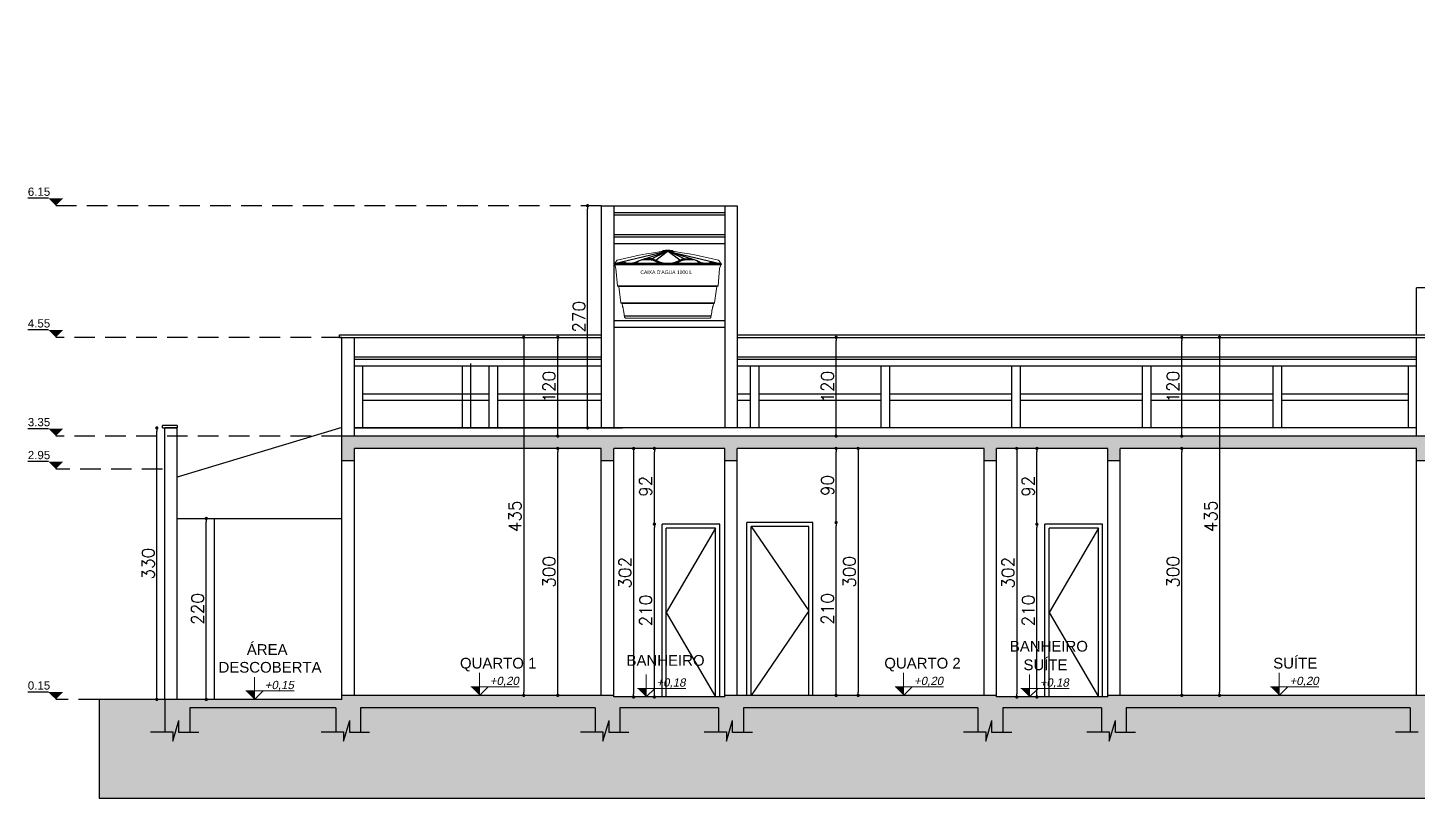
# Model space of a CAD drawing. Header units: millimetres. Extents: x 3314 to 3538, y 1235 to 1314.
# Drawn here: x 3374.37 to 3391.25, y 1278.88 to 1288.25 of the extents above; entities that cross this region are included whole.
import ezdxf
from ezdxf.enums import TextEntityAlignment as Align

# ---------------------------------------------------------------- set-up
doc = ezdxf.new("R2010")
doc.units = ezdxf.units.MM
doc.linetypes.add('RAYITAS', pattern=[0.375, 0.25, -0.125])
for name, color, linetype in [('04', 4, 'Continuous'), ('Layout-int', 1, 'Continuous'), ('PAREDE', 6, 'Continuous'), ('TextoÁreas', 2, 'Continuous'), ('US_dimension', 7, 'Continuous')]:
    doc.layers.add(name, color=color, linetype=linetype)
doc.layers.add('ALVENARIA', color=7, linetype='Continuous', lineweight=30)
doc.layers.add('LAYOUT', color=8, linetype='Continuous', lineweight=13)
doc.styles.add('ROMANS', font='romans.shx')
doc.styles.add('Util2000', font='arial.ttf')
doc.dimstyles.new('1-100', dxfattribs={"dimtxt": 0.15, "dimasz": 0.04, "dimexe": 0.05, "dimexo": 0.1, "dimgap": 0.03, "dimtad": 1, "dimdec": 0, "dimlfac": 100, "dimzin": 5, "dimdsep": 46, "dimtxsty": 'ROMANS', "dimblk": 'DOT', "dimcen": 0, "dimse1": 1, "dimse2": 1, "dimclrd": 1, "dimclre": 1, "dimclrt": 2, "dimadec": 0, "dimazin": 0, "dimtfac": 1, "dimtdec": 0, "dimtofl": 0, "dimtmove": 2, "dimatfit": 3, "dimfxl": 0.04, "dimtolj": 1, "dimtzin": 1, "dimarcsym": 0})

# ---------------------------------------------------------------- blocks, each defined once
blk = doc.blocks.new('Cotac')
for p, q in [((-105, 105), (483, 105)), ((0, 0), (105, 105))]:
    blk.add_line(p, q)
at = {"layer": 'Layout-int', "color": 0}
blk.add_solid([(0, 0), (0, 105), (-105, 105)], dxfattribs=at)
at = {"style": 'Util2000', "oblique": 12, "flags": 8}
blk.add_attdef('COTAC', (126, 126), '', height=100, dxfattribs=at)
blk = doc.blocks.new('_Dot')
at = {"color": 0, "linetype": 'ByBlock', "lineweight": -2}
blk.add_line((-0.5, 0), (-1, 0), dxfattribs=at)
at = {"color": 0, "linetype": 'ByBlock', "const_width": 0.5}
blk.add_lwpolyline([(-0.25, 0, 1), (0.25, 0, 1)], format="xyb", close=True, dxfattribs=at)
blk = doc.blocks.new('*D184')
at = {"layer": 'ALVENARIA', "color": 1, "lineweight": -2, "transparency": 16777216}
blk.add_line((3388.386, 1280.175), (3388.386, 1283.095), dxfattribs=at)
at = {"layer": 'Defpoints', "color": 0, "transparency": 16777216}
for p in [(3388.333, 1283.135), (3388.386, 1283.135), (3388.333, 1280.135)]:
    blk.add_point(p, dxfattribs=at)
at = {"layer": 'ALVENARIA', "color": 1, "lineweight": -2, "transparency": 16777216, "xscale": 0.04, "yscale": 0.04, "zscale": 0.04}
for p, rotation in [((3388.386, 1283.135), 90), ((3388.386, 1280.135), 270)]:
    blk.add_blockref('_Dot', p, dxfattribs=dict(at, rotation=rotation))
at = {"layer": 'ALVENARIA', "color": 2, "transparency": 16777216, "insert": (3388.281, 1281.635), "char_height": 0.15, "attachment_point": 5, "rotation": 90, "style": 'ROMANS'}
blk.add_mtext('\\A1;300', dxfattribs=at)
blk = doc.blocks.new('*D185')
at = {"layer": 'ALVENARIA', "color": 1, "lineweight": -2, "transparency": 16777216}
blk.add_line((3386.626, 1280.155), (3386.626, 1282.175), dxfattribs=at)
at = {"layer": 'Defpoints', "color": 0, "transparency": 16777216}
for p in [(3386.626, 1282.215), (3386.724, 1282.215), (3386.724, 1280.115)]:
    blk.add_point(p, dxfattribs=at)
at = {"layer": 'ALVENARIA', "color": 1, "lineweight": -2, "transparency": 16777216, "xscale": 0.04, "yscale": 0.04, "zscale": 0.04}
for p, rotation in [((3386.626, 1282.215), 90), ((3386.626, 1280.115), 270)]:
    blk.add_blockref('_Dot', p, dxfattribs=dict(at, rotation=rotation))
at = {"layer": 'ALVENARIA', "color": 2, "transparency": 16777216, "insert": (3386.521, 1281.165), "char_height": 0.15, "attachment_point": 5, "rotation": 90, "style": 'ROMANS'}
blk.add_mtext('\\A1;210', dxfattribs=at)
blk = doc.blocks.new('*D186')
at = {"layer": 'ALVENARIA', "color": 1, "lineweight": -2, "transparency": 16777216}
blk.add_line((3386.382, 1283.095), (3386.382, 1280.155), dxfattribs=at)
at = {"layer": 'Defpoints', "color": 0, "transparency": 16777216}
for p in [(3386.355, 1283.135), (3386.355, 1280.115), (3386.382, 1280.115)]:
    blk.add_point(p, dxfattribs=at)
at = {"layer": 'ALVENARIA', "color": 1, "lineweight": -2, "transparency": 16777216, "xscale": 0.04, "yscale": 0.04, "zscale": 0.04}
for p, rotation in [((3386.382, 1283.135), 90), ((3386.382, 1280.115), 270)]:
    blk.add_blockref('_Dot', p, dxfattribs=dict(at, rotation=rotation))
at = {"layer": 'ALVENARIA', "color": 2, "transparency": 16777216, "insert": (3386.277, 1281.625), "char_height": 0.15, "attachment_point": 5, "rotation": 90, "style": 'ROMANS'}
blk.add_mtext('\\A1;302', dxfattribs=at)
blk = doc.blocks.new('*D187')
at = {"layer": 'ALVENARIA', "color": 1, "lineweight": -2, "transparency": 16777216}
blk.add_line((3384.188, 1280.175), (3384.188, 1282.195), dxfattribs=at)
at = {"layer": 'Defpoints', "color": 0, "transparency": 16777216}
for p in [(3383.905, 1282.235), (3384.188, 1282.235), (3383.905, 1280.135)]:
    blk.add_point(p, dxfattribs=at)
at = {"layer": 'ALVENARIA', "color": 1, "lineweight": -2, "transparency": 16777216, "xscale": 0.04, "yscale": 0.04, "zscale": 0.04}
for p, rotation in [((3384.188, 1282.235), 90), ((3384.188, 1280.135), 270)]:
    blk.add_blockref('_Dot', p, dxfattribs=dict(at, rotation=rotation))
at = {"layer": 'ALVENARIA', "color": 2, "transparency": 16777216, "insert": (3384.083, 1281.185), "char_height": 0.15, "attachment_point": 5, "rotation": 90, "style": 'ROMANS'}
blk.add_mtext('\\A1;210', dxfattribs=at)
blk = doc.blocks.new('*D188')
at = {"layer": 'ALVENARIA', "color": 1, "lineweight": -2, "transparency": 16777216}
blk.add_line((3384.188, 1282.275), (3384.188, 1283.095), dxfattribs=at)
at = {"layer": 'Defpoints', "color": 0, "transparency": 16777216}
for p in [(3383.905, 1283.135), (3384.188, 1283.135), (3383.905, 1282.235)]:
    blk.add_point(p, dxfattribs=at)
at = {"layer": 'ALVENARIA', "color": 1, "lineweight": -2, "transparency": 16777216, "xscale": 0.04, "yscale": 0.04, "zscale": 0.04}
for p, rotation in [((3384.188, 1283.135), 90), ((3384.188, 1282.235), 270)]:
    blk.add_blockref('_Dot', p, dxfattribs=dict(at, rotation=rotation))
at = {"layer": 'ALVENARIA', "color": 2, "transparency": 16777216, "insert": (3384.083, 1282.685), "char_height": 0.15, "attachment_point": 5, "rotation": 90, "style": 'ROMANS'}
blk.add_mtext('\\A1;90', dxfattribs=at)
blk = doc.blocks.new('*D189')
at = {"layer": 'ALVENARIA', "color": 1, "lineweight": -2, "transparency": 16777216}
blk.add_line((3384.455, 1283.095), (3384.455, 1280.175), dxfattribs=at)
at = {"layer": 'Defpoints', "color": 0, "transparency": 16777216}
for p in [(3384.351, 1283.135), (3384.351, 1280.135), (3384.455, 1280.135)]:
    blk.add_point(p, dxfattribs=at)
at = {"layer": 'ALVENARIA', "color": 1, "lineweight": -2, "transparency": 16777216, "xscale": 0.04, "yscale": 0.04, "zscale": 0.04}
for p, rotation in [((3384.455, 1283.135), 90), ((3384.455, 1280.135), 270)]:
    blk.add_blockref('_Dot', p, dxfattribs=dict(at, rotation=rotation))
at = {"layer": 'ALVENARIA', "color": 2, "transparency": 16777216, "insert": (3384.35, 1281.635), "char_height": 0.15, "attachment_point": 5, "rotation": 90, "style": 'ROMANS'}
blk.add_mtext('\\A1;300', dxfattribs=at)
blk = doc.blocks.new('*D190')
at = {"layer": 'ALVENARIA', "color": 1, "lineweight": -2, "transparency": 16777216}
blk.add_line((3381.98, 1280.155), (3381.98, 1282.175), dxfattribs=at)
at = {"layer": 'Defpoints', "color": 0, "transparency": 16777216}
for p in [(3381.98, 1282.215), (3382.074, 1282.215), (3382.074, 1280.115)]:
    blk.add_point(p, dxfattribs=at)
at = {"layer": 'ALVENARIA', "color": 1, "lineweight": -2, "transparency": 16777216, "xscale": 0.04, "yscale": 0.04, "zscale": 0.04}
for p, rotation in [((3381.98, 1282.215), 90), ((3381.98, 1280.115), 270)]:
    blk.add_blockref('_Dot', p, dxfattribs=dict(at, rotation=rotation))
at = {"layer": 'ALVENARIA', "color": 2, "transparency": 16777216, "insert": (3381.875, 1281.165), "char_height": 0.15, "attachment_point": 5, "rotation": 90, "style": 'ROMANS'}
blk.add_mtext('\\A1;210', dxfattribs=at)
blk = doc.blocks.new('*D191')
at = {"layer": 'ALVENARIA', "color": 1, "lineweight": -2, "transparency": 16777216}
blk.add_line((3381.98, 1282.255), (3381.98, 1283.095), dxfattribs=at)
at = {"layer": 'Defpoints', "color": 0, "transparency": 16777216}
for p in [(3381.98, 1283.135), (3382.074, 1283.135), (3382.074, 1282.215)]:
    blk.add_point(p, dxfattribs=at)
at = {"layer": 'ALVENARIA', "color": 1, "lineweight": -2, "transparency": 16777216, "xscale": 0.04, "yscale": 0.04, "zscale": 0.04}
for p, rotation in [((3381.98, 1283.135), 90), ((3381.98, 1282.215), 270)]:
    blk.add_blockref('_Dot', p, dxfattribs=dict(at, rotation=rotation))
at = {"layer": 'ALVENARIA', "color": 2, "transparency": 16777216, "insert": (3381.875, 1282.675), "char_height": 0.15, "attachment_point": 5, "rotation": 90, "style": 'ROMANS'}
blk.add_mtext('\\A1;92', dxfattribs=at)
blk = doc.blocks.new('*D192')
at = {"layer": 'ALVENARIA', "color": 1, "lineweight": -2, "transparency": 16777216}
blk.add_line((3381.728, 1283.095), (3381.728, 1280.155), dxfattribs=at)
at = {"layer": 'Defpoints', "color": 0, "transparency": 16777216}
for p in [(3381.738, 1283.135), (3381.728, 1280.115), (3381.738, 1280.115)]:
    blk.add_point(p, dxfattribs=at)
at = {"layer": 'ALVENARIA', "color": 1, "lineweight": -2, "transparency": 16777216, "xscale": 0.04, "yscale": 0.04, "zscale": 0.04}
for p, rotation in [((3381.728, 1283.135), 90), ((3381.728, 1280.115), 270)]:
    blk.add_blockref('_Dot', p, dxfattribs=dict(at, rotation=rotation))
at = {"layer": 'ALVENARIA', "color": 2, "transparency": 16777216, "insert": (3381.623, 1281.625), "char_height": 0.15, "attachment_point": 5, "rotation": 90, "style": 'ROMANS'}
blk.add_mtext('\\A1;302', dxfattribs=at)
blk = doc.blocks.new('*D193')
at = {"layer": 'ALVENARIA', "color": 1, "lineweight": -2, "transparency": 16777216}
blk.add_line((3380.807, 1280.175), (3380.807, 1283.095), dxfattribs=at)
at = {"layer": 'Defpoints', "color": 0, "transparency": 16777216}
for p in [(3380.807, 1283.135), (3380.827, 1283.135), (3380.827, 1280.135)]:
    blk.add_point(p, dxfattribs=at)
at = {"layer": 'ALVENARIA', "color": 1, "lineweight": -2, "transparency": 16777216, "xscale": 0.04, "yscale": 0.04, "zscale": 0.04}
for p, rotation in [((3380.807, 1283.135), 90), ((3380.807, 1280.135), 270)]:
    blk.add_blockref('_Dot', p, dxfattribs=dict(at, rotation=rotation))
at = {"layer": 'ALVENARIA', "color": 2, "transparency": 16777216, "insert": (3380.702, 1281.635), "char_height": 0.15, "attachment_point": 5, "rotation": 90, "style": 'ROMANS'}
blk.add_mtext('\\A1;300', dxfattribs=at)
blk = doc.blocks.new('*D194')
at = {"layer": 'ALVENARIA', "color": 1, "lineweight": -2, "transparency": 16777216}
blk.add_line((3375.937, 1280.125), (3375.937, 1283.345), dxfattribs=at)
at = {"layer": 'Defpoints', "color": 0, "transparency": 16777216}
for p in [(3375.937, 1283.385), (3376.186, 1283.385), (3376.336, 1280.085)]:
    blk.add_point(p, dxfattribs=at)
at = {"layer": 'ALVENARIA', "color": 1, "lineweight": -2, "transparency": 16777216, "xscale": 0.04, "yscale": 0.04, "zscale": 0.04}
for p, rotation in [((3375.937, 1283.385), 90), ((3375.937, 1280.085), 270)]:
    blk.add_blockref('_Dot', p, dxfattribs=dict(at, rotation=rotation))
at = {"layer": 'ALVENARIA', "color": 2, "transparency": 16777216, "insert": (3375.832, 1281.735), "char_height": 0.15, "attachment_point": 5, "rotation": 90, "style": 'ROMANS'}
blk.add_mtext('\\A1;330', dxfattribs=at)
blk = doc.blocks.new('*D195')
at = {"layer": 'ALVENARIA', "color": 1, "lineweight": -2, "transparency": 16777216}
blk.add_line((3380.807, 1283.325), (3380.807, 1284.445), dxfattribs=at)
at = {"layer": 'Defpoints', "color": 0, "transparency": 16777216}
for p in [(3380.735, 1284.485), (3380.807, 1284.485), (3380.735, 1283.285)]:
    blk.add_point(p, dxfattribs=at)
at = {"layer": 'ALVENARIA', "color": 1, "lineweight": -2, "transparency": 16777216, "xscale": 0.04, "yscale": 0.04, "zscale": 0.04}
for p, rotation in [((3380.807, 1284.485), 90), ((3380.807, 1283.285), 270)]:
    blk.add_blockref('_Dot', p, dxfattribs=dict(at, rotation=rotation))
at = {"layer": 'ALVENARIA', "color": 2, "transparency": 16777216, "insert": (3380.702, 1283.885), "char_height": 0.15, "attachment_point": 5, "rotation": 90, "style": 'ROMANS'}
blk.add_mtext('\\A1;120', dxfattribs=at)
blk = doc.blocks.new('*D196')
at = {"layer": 'ALVENARIA', "color": 1, "lineweight": -2, "transparency": 16777216}
blk.add_line((3384.188, 1283.325), (3384.188, 1284.445), dxfattribs=at)
at = {"layer": 'Defpoints', "color": 0, "transparency": 16777216}
for p in [(3384.188, 1284.485), (3384.244, 1284.485), (3384.244, 1283.285)]:
    blk.add_point(p, dxfattribs=at)
at = {"layer": 'ALVENARIA', "color": 1, "lineweight": -2, "transparency": 16777216, "xscale": 0.04, "yscale": 0.04, "zscale": 0.04}
for p, rotation in [((3384.188, 1284.485), 90), ((3384.188, 1283.285), 270)]:
    blk.add_blockref('_Dot', p, dxfattribs=dict(at, rotation=rotation))
at = {"layer": 'ALVENARIA', "color": 2, "transparency": 16777216, "insert": (3384.083, 1283.885), "char_height": 0.15, "attachment_point": 5, "rotation": 90, "style": 'ROMANS'}
blk.add_mtext('\\A1;120', dxfattribs=at)
blk = doc.blocks.new('*D197')
at = {"layer": 'ALVENARIA', "color": 1, "lineweight": -2, "transparency": 16777216}
blk.add_line((3388.386, 1283.325), (3388.386, 1284.445), dxfattribs=at)
at = {"layer": 'Defpoints', "color": 0, "transparency": 16777216}
for p in [(3388.369, 1284.485), (3388.386, 1284.485), (3388.369, 1283.285)]:
    blk.add_point(p, dxfattribs=at)
at = {"layer": 'ALVENARIA', "color": 1, "lineweight": -2, "transparency": 16777216, "xscale": 0.04, "yscale": 0.04, "zscale": 0.04}
for p, rotation in [((3388.386, 1284.485), 90), ((3388.386, 1283.285), 270)]:
    blk.add_blockref('_Dot', p, dxfattribs=dict(at, rotation=rotation))
at = {"layer": 'ALVENARIA', "color": 2, "transparency": 16777216, "insert": (3388.281, 1283.885), "char_height": 0.15, "attachment_point": 5, "rotation": 90, "style": 'ROMANS'}
blk.add_mtext('\\A1;120', dxfattribs=at)
blk = doc.blocks.new('*D198')
at = {"layer": 'ALVENARIA', "color": 1, "lineweight": -2, "transparency": 16777216}
blk.add_line((3388.844, 1284.445), (3388.844, 1280.175), dxfattribs=at)
at = {"layer": 'Defpoints', "color": 0, "transparency": 16777216}
for p in [(3388.876, 1284.485), (3388.844, 1280.135), (3388.876, 1280.135)]:
    blk.add_point(p, dxfattribs=at)
at = {"layer": 'ALVENARIA', "color": 1, "lineweight": -2, "transparency": 16777216, "xscale": 0.04, "yscale": 0.04, "zscale": 0.04}
for p, rotation in [((3388.844, 1284.485), 90), ((3388.844, 1280.135), 270)]:
    blk.add_blockref('_Dot', p, dxfattribs=dict(at, rotation=rotation))
at = {"layer": 'ALVENARIA', "color": 2, "transparency": 16777216, "insert": (3388.739, 1282.31), "char_height": 0.15, "attachment_point": 5, "rotation": 90, "style": 'ROMANS'}
blk.add_mtext('\\A1;435', dxfattribs=at)
blk = doc.blocks.new('*D199')
at = {"layer": 'ALVENARIA', "color": 1, "lineweight": -2, "transparency": 16777216}
blk.add_line((3380.393, 1284.445), (3380.393, 1280.175), dxfattribs=at)
at = {"layer": 'Defpoints', "color": 0, "transparency": 16777216}
for p in [(3380.494, 1284.485), (3380.393, 1280.135), (3380.494, 1280.135)]:
    blk.add_point(p, dxfattribs=at)
at = {"layer": 'ALVENARIA', "color": 1, "lineweight": -2, "transparency": 16777216, "xscale": 0.04, "yscale": 0.04, "zscale": 0.04}
for p, rotation in [((3380.393, 1284.485), 90), ((3380.393, 1280.135), 270)]:
    blk.add_blockref('_Dot', p, dxfattribs=dict(at, rotation=rotation))
at = {"layer": 'ALVENARIA', "color": 2, "transparency": 16777216, "insert": (3380.288, 1282.31), "char_height": 0.15, "attachment_point": 5, "rotation": 90, "style": 'ROMANS'}
blk.add_mtext('\\A1;435', dxfattribs=at)
blk = doc.blocks.new('*D200')
at = {"layer": 'ALVENARIA', "color": 1, "lineweight": -2, "transparency": 16777216}
blk.add_line((3386.626, 1282.255), (3386.626, 1283.095), dxfattribs=at)
at = {"layer": 'Defpoints', "color": 0, "transparency": 16777216}
for p in [(3386.626, 1283.135), (3386.724, 1283.135), (3386.724, 1282.215)]:
    blk.add_point(p, dxfattribs=at)
at = {"layer": 'ALVENARIA', "color": 1, "lineweight": -2, "transparency": 16777216, "xscale": 0.04, "yscale": 0.04, "zscale": 0.04}
for p, rotation in [((3386.626, 1283.135), 90), ((3386.626, 1282.215), 270)]:
    blk.add_blockref('_Dot', p, dxfattribs=dict(at, rotation=rotation))
at = {"layer": 'ALVENARIA', "color": 2, "transparency": 16777216, "insert": (3386.521, 1282.675), "char_height": 0.15, "attachment_point": 5, "rotation": 90, "style": 'ROMANS'}
blk.add_mtext('\\A1;92', dxfattribs=at)
blk = doc.blocks.new('*U77', base_point=(2068.892, 1513.829))
at = {"color": 0}
blk.add_line((2068.982, 1513.919), (2069.232, 1513.919), dxfattribs=at)
blk.add_solid([(2068.892, 1513.829), (2068.802, 1513.919), (2068.982, 1513.919)], dxfattribs=at)
blk = doc.blocks.new('Acqualimp DP 1000 L_l')
blk.add_lwpolyline([(725, 694), (740, 747), (747, 747), (747, 750, 0.513596), (748, 760), (747, 761), (743, 767), (740, 770), (736, 775), (732, 780), (727, 786), (722, 793), (717, 800), (707, 813), (399, 883), (298, 899), (201, 915), (92, 932), (78, 932, 0.694449), (76, 937), (71, 937), (67, 944, 0.24025), (62, 947, 0.052082), (-62, 947, 0.24025), (-67, 944), (-71, 937), (-76, 937, 0.694449), (-78, 932), (-92, 932), (-201, 915), (-298, 899), (-399, 883), (-707, 813), (-717, 800), (-722, 793), (-727, 786), (-732, 780), (-736, 775), (-740, 770), (-743, 767), (-747, 761), (-749, 758, 0.387756), (-747, 750), (-747, 747), (-740, 747), (-725, 694), (-704, 451, 0.300966), (-700, 447), (-690, 444, -0.300963), (-686, 441), (-655, 214, 0.300966), (-651, 210), (-641, 207, -0.300966), (-637, 203), (-633, 173), (-632, 168), (-631, 165), (-630, 161), (-628, 155), (-627, 149), (-625, 143), (-623, 135), (-622, 127), (-620, 119), (-618, 110), (-617, 101), (-615, 91), (-614, 82), (-604, 13, 0.165413), (-602, 10, 0.19076), (-577, 0), (577, 0, 0.19076), (602, 10, 0.173453), (604, 13), (614, 82), (615, 91), (617, 101), (618, 110), (620, 119), (622, 127), (623, 135), (625, 143), (627, 149), (628, 155), (630, 161), (631, 165), (632, 168), (633, 173), (637, 203, -0.300966), (641, 207), (651, 210, 0.300966), (655, 214), (686, 441, -0.300969), (690, 444), (700, 447, 0.329566), (704, 451)], format="xyb", close=True)
at = {"layer": 'Layout-int', "color": 0}
for p, q in [((-21, 932), (-747, 761)), ((-469, 775), (-409, 801)), ((-409, 801), (-339, 824)), ((-363, 816), (-233, 816)), ((-339, 824), (-266, 848)), ((-228, 829), (-325, 829)), ((-266, 848), (-197, 871)), ((-228, 829), (-38, 924)), ((-197, 871), (-16, 932)), ((-168, 811), (-7, 932)), ((-79, 932), (79, 932)), ((168, 811), (7, 932)), ((197, 871), (16, 932)), ((21, 932), (747, 761)), ((228, 829), (38, 924)), ((266, 848), (197, 871)), ((228, 829), (325, 829)), ((233, 816), (363, 816)), ((339, 824), (266, 848)), ((409, 801), (339, 824)), ((469, 775), (409, 801)), ((-740, 747), (740, 747)), ((-733, 764), (733, 764)), ((705, 451), (-705, 451)), ((-688, 441), (688, 441)), ((656, 214), (-656, 214)), ((-639, 204), (639, 204)), ((608, 32), (-608, 32))]:
    blk.add_line(p, q, dxfattribs=at)
for centre, radius, start, end in [((-567, 848), 95.3, 221.1225, 242.3507), ((-549, 860), 96.5, 225.7951, 264.5978), ((-561, 1038), 288, 287.6808, 299.5245), ((-429, 806), 21.2, 299.5245, 330.2871), ((-415, 798), 5.11, 330.2871, 21.4982), ((-233, 717), 98.5, 57.7498, 90), ((-228, 715), 113, 57.5871, 90), ((-12, 1068), 316, 237.7498, 254.2857), ((-2, 1072), 310, 237.5871, 265.3668), ((2, 1072), 310, 274.6332, 302.4129), ((12, 1068), 316, 285.7039, 302.2502), ((228, 715), 113, 90, 122.4129), ((233, 717), 98.5, 90, 122.2502), ((415, 798), 5.11, 158.5018, 209.7129), ((429, 806), 21.2, 209.7129, 240.4755), ((561, 1038), 288, 240.4755, 252.3192), ((549, 860), 96.5, 275.4022, 314.2049), ((567, 848), 95.3, 297.6493, 318.8775), ((-549, 1010), 248, 276.7054, 288.8775), ((549, 1010), 248, 251.1225, 263.2946)]:
    blk.add_arc(centre, radius, start, end, dxfattribs=at)
blk = doc.blocks.new('*D299')
at = {"layer": 'Defpoints', "color": 0, "transparency": 16777216}
for p in [(3376.538, 1282.285), (3376.636, 1282.285), (3376.636, 1280.085)]:
    blk.add_point(p, dxfattribs=at)
at = {"layer": 'US_dimension', "color": 1, "lineweight": -2, "transparency": 16777216}
blk.add_line((3376.538, 1280.125), (3376.538, 1282.245), dxfattribs=at)
at = {"layer": 'US_dimension', "color": 1, "lineweight": -2, "transparency": 16777216, "xscale": 0.04, "yscale": 0.04, "zscale": 0.04}
for p, rotation in [((3376.538, 1282.285), 90), ((3376.538, 1280.085), 270)]:
    blk.add_blockref('_Dot', p, dxfattribs=dict(at, rotation=rotation))
at = {"layer": 'US_dimension', "color": 2, "transparency": 16777216, "insert": (3376.433, 1281.185), "char_height": 0.15, "attachment_point": 5, "rotation": 90, "style": 'ROMANS'}
blk.add_mtext('\\A1;220', dxfattribs=at)
blk = doc.blocks.new('*D302')
at = {"layer": 'Defpoints', "color": 0, "transparency": 16777216}
for p in [(3381.169, 1286.085), (3381.336, 1286.085), (3381.336, 1283.385)]:
    blk.add_point(p, dxfattribs=at)
at = {"layer": 'US_dimension', "color": 1, "lineweight": -2, "transparency": 16777216}
blk.add_line((3381.169, 1283.425), (3381.169, 1286.045), dxfattribs=at)
at = {"layer": 'US_dimension', "color": 1, "lineweight": -2, "transparency": 16777216, "xscale": 0.04, "yscale": 0.04, "zscale": 0.04}
for p, rotation in [((3381.169, 1286.085), 90), ((3381.169, 1283.385), 270)]:
    blk.add_blockref('_Dot', p, dxfattribs=dict(at, rotation=rotation))
at = {"layer": 'US_dimension', "color": 2, "transparency": 16777216, "insert": (3381.064, 1284.735), "char_height": 0.15, "attachment_point": 5, "rotation": 90, "style": 'ROMANS'}
blk.add_mtext('\\A1;270', dxfattribs=at)

msp = doc.modelspace()

# ---------------------------------------------------------------- hatches: boundary and pattern name
at = {"layer": 'PAREDE'}
h = msp.add_hatch(dxfattribs=at)
h.set_pattern_fill('AR-CONC', color=1, scale=0.002)
h.set_pattern_definition([(50, (3392.8997, 1283.1239), (0.3643693, -0.031878), [0.0381, -0.4191]), (355, (3392.8997, 1283.1239), (-0.070487, 0.382114), [0.03048, -0.335281]), (100.4514, (3392.93007, 1283.12123), (0.2938825, 0.3502355), [0.03238, -0.3561805]), (46.1842, (3392.8997, 1283.2255), (0.542158, -0.084085), [0.05715, -0.62865]), (96.6356, (3392.9449, 1283.2185), (0.474808, 0.494852), [0.04857, -0.534271]), (351.184, (3392.8997, 1283.2255), (0.474808, 0.494852), [0.04572, -0.50292]), (21, (3392.9505, 1283.2001), (0.3032288, -0.2045304), [0.0381, -0.4191]), (326, (3392.9505, 1283.2001), (0.123604, 0.368376), [0.03048, -0.33528]), (71.4514, (3392.97577, 1283.18305), (0.426833, 0.1638455), [0.03238, -0.35618]), (37.5, (3392.8997, 1283.12389), (0.0061772, 0.1691101), [0, -0.331216, 0, -0.34036, 0, -0.33655]), (7.5, (3392.8997, 1283.1239), (0.1336393, 0.2003611), [0, -0.194056, 0, -0.323596, 0, -0.12827]), (327.5, (3392.78642, 1283.12389), (0.2711812, -0.0114575), [0, -0.127, 0, -0.39624, 0, -0.52578]), (317.5, (3392.73562, 1283.1239), (0.2962584, 0.050853), [0, -0.1651, 0, -0.263144, 0, -0.37338])])
h.paths.add_polyline_path([(3392.936, 1283.285), (3378.186, 1283.285), (3378.186, 1282.985), (3378.336, 1282.985), (3378.336, 1283.135), (3381.336, 1283.135), (3381.336, 1282.985), (3381.486, 1282.985), (3381.486, 1283.135), (3382.836, 1283.135), (3382.836, 1282.985), (3382.986, 1282.985), (3382.986, 1283.135), (3385.986, 1283.135), (3385.986, 1282.985), (3386.136, 1282.985), (3386.136, 1283.135), (3387.486, 1283.135), (3387.486, 1282.985), (3387.636, 1282.985), (3387.636, 1283.135), (3391.236, 1283.135), (3391.236, 1282.985), (3391.386, 1282.985), (3391.386, 1283.135), (3392.786, 1283.135), (3392.786, 1282.985), (3392.936, 1282.985)])
h.paths.add_polyline_path([(3396.586, 1280.085), (3395.986, 1280.085), (3395.986, 1280.135), (3394.286, 1280.135), (3394.286, 1280.115), (3392.936, 1280.115), (3392.936, 1280.135), (3387.486, 1280.135), (3387.486, 1280.115), (3386.136, 1280.115), (3386.136, 1280.135), (3382.836, 1280.135), (3382.836, 1280.115), (3381.486, 1280.115), (3381.486, 1280.135), (3378.186, 1280.135), (3378.186, 1280.085), (3376.036, 1280.085), (3376.036, 1279.69), (3376.131, 1279.69), (3376.131, 1279.579), (3376.206, 1279.829), (3376.206, 1279.685), (3376.336, 1279.685), (3376.336, 1279.985), (3378.111, 1279.985), (3378.111, 1279.69), (3378.206, 1279.69), (3378.206, 1279.579), (3378.281, 1279.829), (3378.281, 1279.685), (3378.411, 1279.685), (3378.411, 1279.985), (3381.261, 1279.985), (3381.261, 1279.69), (3381.356, 1279.69), (3381.356, 1279.579), (3381.431, 1279.829), (3381.431, 1279.685), (3381.561, 1279.685), (3381.561, 1279.985), (3382.761, 1279.985), (3382.761, 1279.69), (3382.856, 1279.69), (3382.856, 1279.579), (3382.931, 1279.829), (3382.931, 1279.685), (3383.061, 1279.685), (3383.061, 1279.985), (3385.911, 1279.985), (3385.911, 1279.69), (3386.006, 1279.69), (3386.006, 1279.579), (3386.081, 1279.829), (3386.081, 1279.685), (3386.211, 1279.685), (3386.211, 1279.985), (3387.411, 1279.985), (3387.411, 1279.69), (3387.506, 1279.69), (3387.506, 1279.579), (3387.581, 1279.829), (3387.581, 1279.685), (3387.711, 1279.685), (3387.711, 1279.985), (3391.161, 1279.985), (3391.161, 1279.69), (3391.256, 1279.69), (3391.256, 1279.579), (3391.331, 1279.829), (3391.331, 1279.685), (3391.461, 1279.685), (3391.461, 1279.985), (3392.711, 1279.985), (3392.711, 1279.69), (3392.806, 1279.69), (3392.806, 1279.579), (3392.881, 1279.829), (3392.881, 1279.685), (3393.011, 1279.685), (3393.011, 1279.985), (3394.211, 1279.985), (3394.211, 1279.69), (3394.306, 1279.69), (3394.306, 1279.579), (3394.381, 1279.829), (3394.381, 1279.685), (3394.511, 1279.685), (3394.511, 1279.985), (3395.761, 1279.985), (3395.761, 1279.69), (3395.856, 1279.69), (3395.856, 1279.579), (3395.931, 1279.829), (3395.931, 1279.685), (3396.061, 1279.685), (3396.061, 1279.985), (3396.586, 1279.985)])
h.paths.add_polyline_path([(3384.276, 1292.889), (3384.276, 1292.594), (3384.371, 1292.594), (3384.371, 1292.484), (3384.447, 1292.733), (3384.447, 1292.589), (3384.576, 1292.589), (3384.576, 1292.889), (3385.426, 1292.889), (3385.426, 1292.594), (3385.521, 1292.594), (3385.521, 1292.484), (3385.597, 1292.733), (3385.597, 1292.589), (3385.726, 1292.589), (3385.726, 1292.889), (3388.126, 1292.889), (3388.126, 1292.594), (3388.221, 1292.594), (3388.221, 1292.484), (3388.297, 1292.733), (3388.297, 1292.589), (3388.426, 1292.589), (3388.426, 1292.889), (3389.551, 1292.889), (3389.551, 1292.594), (3389.646, 1292.594), (3389.646, 1292.484), (3389.722, 1292.733), (3389.722, 1292.589), (3389.851, 1292.589), (3389.851, 1292.889), (3389.851, 1292.989), (3388.351, 1292.989), (3388.351, 1293.039), (3380.751, 1293.039), (3380.751, 1292.989), (3377.851, 1292.989), (3377.851, 1292.889), (3377.851, 1292.594), (3377.946, 1292.594), (3377.946, 1292.484), (3378.022, 1292.733), (3378.022, 1292.589), (3378.151, 1292.589), (3378.151, 1292.889), (3380.676, 1292.889), (3380.676, 1292.594), (3380.771, 1292.594), (3380.771, 1292.484), (3380.847, 1292.733), (3380.847, 1292.589), (3380.976, 1292.589), (3380.976, 1292.889)])
h.paths.add_polyline_path([(3380.751, 1296.189), (3380.751, 1295.889), (3380.901, 1295.889), (3380.901, 1296.039), (3384.351, 1296.039), (3385.501, 1296.039), (3385.501, 1295.889), (3385.651, 1295.889), (3385.651, 1296.039), (3388.201, 1296.039), (3388.201, 1295.889), (3388.351, 1295.889), (3388.351, 1296.189)])
h = msp.add_hatch(dxfattribs=at)
h.set_pattern_fill('EARTH', color=1, scale=0.059, angle=45)
h.set_pattern_definition([(45, (3397.42837, 1279.4781), (0, 0.529835), [0.37465, -0.37465]), (45, (3397.32903, 1279.57743), (0, 0.529835), [0.37465, -0.37465]), (45, (3397.2297, 1279.67678), (0, 0.529835), [0.37465, -0.37465]), (135, (3397.2297, 1279.743), (-0.529835, 0), [0.37465, -0.37465]), (135, (3397.32903, 1279.84235), (-0.529835, 0), [0.37465, -0.37465]), (135, (3397.42837, 1279.9417), (-0.529835, 0), [0.37465, -0.37465])])
h.paths.add_polyline_path([(3401.836, 1279.985), (3401.036, 1279.985), (3401.036, 1279.685), (3400.906, 1279.685), (3400.906, 1279.829), (3400.831, 1279.579), (3400.831, 1279.69), (3400.736, 1279.69), (3400.736, 1279.985), (3396.061, 1279.985), (3396.061, 1279.685), (3395.931, 1279.685), (3395.931, 1279.829), (3395.856, 1279.579), (3395.856, 1279.69), (3395.761, 1279.69), (3395.761, 1279.985), (3394.511, 1279.985), (3394.511, 1279.685), (3394.381, 1279.685), (3394.381, 1279.829), (3394.306, 1279.579), (3394.306, 1279.69), (3394.211, 1279.69), (3394.211, 1279.985), (3393.011, 1279.985), (3393.011, 1279.685), (3392.881, 1279.685), (3392.881, 1279.829), (3392.806, 1279.579), (3392.806, 1279.69), (3392.711, 1279.69), (3392.711, 1279.985), (3391.461, 1279.985), (3391.461, 1279.685), (3391.331, 1279.685), (3391.331, 1279.829), (3391.256, 1279.579), (3391.256, 1279.69), (3391.161, 1279.69), (3391.161, 1279.985), (3387.711, 1279.985), (3387.711, 1279.685), (3387.581, 1279.685), (3387.581, 1279.829), (3387.506, 1279.579), (3387.506, 1279.69), (3387.411, 1279.69), (3387.411, 1279.985), (3386.211, 1279.985), (3386.211, 1279.685), (3386.081, 1279.685), (3386.081, 1279.829), (3386.006, 1279.579), (3386.006, 1279.69), (3385.911, 1279.69), (3385.911, 1279.985), (3383.061, 1279.985), (3383.061, 1279.685), (3382.931, 1279.685), (3382.931, 1279.829), (3382.856, 1279.579), (3382.856, 1279.69), (3382.761, 1279.69), (3382.761, 1279.985), (3381.561, 1279.985), (3381.561, 1279.685), (3381.431, 1279.685), (3381.431, 1279.829), (3381.356, 1279.579), (3381.356, 1279.69), (3381.261, 1279.69), (3381.261, 1279.985), (3378.411, 1279.985), (3378.411, 1279.685), (3378.281, 1279.685), (3378.281, 1279.829), (3378.206, 1279.579), (3378.206, 1279.69), (3378.111, 1279.69), (3378.111, 1279.985), (3376.336, 1279.985), (3376.336, 1279.685), (3376.206, 1279.685), (3376.206, 1279.829), (3376.131, 1279.579), (3376.131, 1279.69), (3376.036, 1279.69), (3376.036, 1280.085), (3375.236, 1280.085), (3375.236, 1278.885), (3401.036, 1278.885), (3401.836, 1278.885)])
h.paths.add_polyline_path([(3385.426, 1292.594), (3385.426, 1292.889), (3384.576, 1292.889), (3384.576, 1292.589), (3384.447, 1292.589), (3384.447, 1292.733), (3384.371, 1292.484), (3384.371, 1292.594), (3384.276, 1292.594), (3384.276, 1292.889), (3380.976, 1292.889), (3380.976, 1292.589), (3380.847, 1292.589), (3380.847, 1292.733), (3380.771, 1292.484), (3380.771, 1292.594), (3380.676, 1292.594), (3380.676, 1292.889), (3378.151, 1292.889), (3378.151, 1292.589), (3378.022, 1292.589), (3378.022, 1292.733), (3377.946, 1292.484), (3377.946, 1292.594), (3377.851, 1292.594), (3377.851, 1292.889), (3377.851, 1292.989), (3377.051, 1292.989), (3377.051, 1291.789), (3389.851, 1291.789), (3390.651, 1291.789), (3390.651, 1292.989), (3389.851, 1292.989), (3389.851, 1292.889), (3389.851, 1292.589), (3389.722, 1292.589), (3389.722, 1292.733), (3389.646, 1292.484), (3389.646, 1292.594), (3389.551, 1292.594), (3389.551, 1292.889), (3388.426, 1292.889), (3388.426, 1292.589), (3388.297, 1292.589), (3388.297, 1292.733), (3388.221, 1292.484), (3388.221, 1292.594), (3388.126, 1292.594), (3388.126, 1292.889), (3385.726, 1292.889), (3385.726, 1292.589), (3385.597, 1292.589), (3385.597, 1292.733), (3385.521, 1292.484), (3385.521, 1292.594)])

# ---------------------------------------------------------------- linework, layer by layer
at = {"layer": 'ALVENARIA', "linetype": 'RAYITAS'}
for p, q in [((3381.336, 1286.085), (3374.71, 1286.085)), ((3378.186, 1284.485), (3374.71, 1284.485)), ((3378.186, 1283.285), (3374.71, 1283.285)), ((3376.006, 1282.885), (3374.71, 1282.885)), ((3375.236, 1280.085), (3374.71, 1280.085))]:
    msp.add_line(p, q, dxfattribs=at)
at = {"layer": 'ALVENARIA'}
for p, q in [((3381.336, 1286.085), (3382.986, 1286.085)), ((3381.336, 1286.085), (3381.336, 1283.385)), ((3381.486, 1286.085), (3381.486, 1283.385)), ((3381.486, 1286.002), (3382.836, 1286.002)), ((3381.486, 1285.972), (3382.836, 1285.972)), ((3382.836, 1286.085), (3382.836, 1283.385)), ((3382.986, 1286.085), (3382.986, 1283.385)), ((3382.836, 1285.732), (3381.486, 1285.732)), ((3382.836, 1285.702), (3381.486, 1285.702)), ((3382.836, 1285.622), (3381.486, 1285.622)), ((3391.236, 1284.515), (3391.236, 1285.085)), ((3391.386, 1285.085), (3391.236, 1285.085)), ((3381.486, 1284.691), (3382.836, 1284.691)), ((3381.486, 1284.611), (3382.836, 1284.611)), ((3378.156, 1284.515), (3381.336, 1284.515)), ((3378.156, 1284.485), (3378.156, 1284.515)), ((3378.156, 1284.485), (3381.336, 1284.485)), ((3378.186, 1283.285), (3378.186, 1284.485)), ((3378.336, 1283.285), (3378.336, 1284.485)), ((3382.986, 1284.515), (3391.416, 1284.515)), ((3382.986, 1284.485), (3391.416, 1284.485)), ((3391.236, 1283.285), (3391.236, 1284.485)), ((3381.336, 1284.245), (3378.336, 1284.245)), ((3381.336, 1284.215), (3378.336, 1284.215)), ((3381.336, 1284.135), (3378.336, 1284.135)), ((3378.436, 1284.135), (3378.436, 1283.385)), ((3379.65, 1283.385), (3379.65, 1284.138)), ((3379.75, 1283.385), (3379.75, 1284.168)), ((3379.973, 1283.385), (3379.973, 1284.135)), ((3380.073, 1284.135), (3380.073, 1283.385)), ((3391.236, 1284.245), (3382.986, 1284.245)), ((3391.236, 1284.215), (3382.986, 1284.215)), ((3391.236, 1284.135), (3382.986, 1284.135)), ((3383.148, 1283.385), (3383.148, 1284.135)), ((3383.248, 1284.135), (3383.248, 1283.385)), ((3384.736, 1283.385), (3384.736, 1284.135)), ((3384.836, 1284.135), (3384.836, 1283.385)), ((3386.323, 1283.385), (3386.323, 1284.135)), ((3386.423, 1284.135), (3386.423, 1283.385)), ((3387.911, 1283.385), (3387.911, 1284.135)), ((3388.011, 1284.135), (3388.011, 1283.385)), ((3389.498, 1283.385), (3389.498, 1284.135)), ((3389.598, 1284.135), (3389.598, 1283.385)), ((3391.136, 1284.135), (3391.136, 1283.385)), ((3378.436, 1283.8), (3379.973, 1283.8)), ((3380.073, 1283.8), (3381.336, 1283.8)), ((3382.986, 1283.8), (3383.148, 1283.8)), ((3383.248, 1283.8), (3384.736, 1283.8)), ((3384.836, 1283.8), (3386.323, 1283.8)), ((3386.423, 1283.8), (3387.911, 1283.8)), ((3388.011, 1283.8), (3389.498, 1283.8)), ((3389.598, 1283.8), (3391.136, 1283.8)), ((3378.436, 1283.72), (3379.973, 1283.72)), ((3380.073, 1283.72), (3381.336, 1283.72)), ((3382.986, 1283.72), (3383.148, 1283.72)), ((3383.248, 1283.72), (3384.736, 1283.72)), ((3384.836, 1283.72), (3386.323, 1283.72)), ((3386.423, 1283.72), (3387.911, 1283.72)), ((3388.011, 1283.72), (3389.498, 1283.72)), ((3389.598, 1283.72), (3391.136, 1283.72)), ((3376.186, 1283.415), (3376.006, 1283.415)), ((3376.006, 1283.385), (3376.006, 1283.415)), ((3376.186, 1283.415), (3376.186, 1283.385)), ((3376.006, 1283.385), (3376.186, 1283.385)), ((3376.036, 1280.085), (3376.036, 1283.385)), ((3376.186, 1283.385), (3376.036, 1283.385)), ((3376.186, 1283.385), (3376.186, 1283.385)), ((3376.186, 1282.885), (3376.186, 1283.385)), ((3378.186, 1283.388), (3376.478, 1282.876)), ((3392.936, 1283.285), (3378.186, 1283.285)), ((3378.186, 1280.085), (3378.186, 1283.285)), ((3391.236, 1283.385), (3378.336, 1283.385)), ((3378.336, 1283.385), (3381.593, 1283.385)), ((3381.336, 1283.135), (3378.336, 1283.135)), ((3378.336, 1280.135), (3378.336, 1283.135)), ((3381.336, 1280.135), (3381.336, 1283.135)), ((3382.836, 1283.135), (3381.486, 1283.135)), ((3381.486, 1280.115), (3381.486, 1283.135)), ((3382.836, 1280.115), (3382.836, 1283.135)), ((3385.986, 1283.135), (3382.986, 1283.135)), ((3382.986, 1280.135), (3382.986, 1283.135)), ((3385.986, 1280.135), (3385.986, 1283.135)), ((3387.486, 1283.135), (3386.136, 1283.135)), ((3386.136, 1280.115), (3386.136, 1283.135)), ((3387.486, 1280.115), (3387.486, 1283.135)), ((3391.236, 1283.135), (3387.636, 1283.135)), ((3387.636, 1280.135), (3387.636, 1283.135)), ((3391.236, 1280.135), (3391.236, 1283.135)), ((3378.336, 1282.985), (3378.186, 1282.985)), ((3381.486, 1282.985), (3381.336, 1282.985)), ((3382.986, 1282.985), (3382.836, 1282.985)), ((3386.136, 1282.985), (3385.986, 1282.985)), ((3387.636, 1282.985), (3387.486, 1282.985)), ((3391.386, 1282.985), (3391.236, 1282.985)), ((3376.186, 1280.085), (3376.186, 1282.885)), ((3376.478, 1282.876), (3376.186, 1282.788)), ((3376.186, 1282.285), (3378.186, 1282.285)), ((3376.636, 1280.085), (3376.636, 1282.285)), ((3376.036, 1280.085), (3375.236, 1280.085)), ((3375.236, 1280.085), (3375.236, 1278.885)), ((3378.186, 1280.085), (3376.036, 1280.085)), ((3376.036, 1280.085), (3376.036, 1279.69)), ((3381.486, 1280.135), (3378.186, 1280.135)), ((3382.836, 1280.115), (3381.486, 1280.115)), ((3386.136, 1280.135), (3382.836, 1280.135)), ((3387.486, 1280.115), (3386.136, 1280.115)), ((3392.936, 1280.135), (3387.486, 1280.135)), ((3376.336, 1279.985), (3376.336, 1279.685)), ((3378.111, 1279.985), (3376.336, 1279.985)), ((3378.111, 1279.985), (3378.111, 1279.69)), ((3378.411, 1279.985), (3378.411, 1279.685)), ((3381.261, 1279.985), (3378.411, 1279.985)), ((3381.261, 1279.985), (3381.261, 1279.69)), ((3381.561, 1279.985), (3381.561, 1279.685)), ((3382.761, 1279.985), (3381.561, 1279.985)), ((3382.761, 1279.985), (3382.761, 1279.69)), ((3383.061, 1279.985), (3383.061, 1279.685)), ((3385.911, 1279.985), (3383.061, 1279.985)), ((3385.911, 1279.985), (3385.911, 1279.69)), ((3386.211, 1279.985), (3386.211, 1279.685)), ((3387.411, 1279.985), (3386.211, 1279.985)), ((3387.411, 1279.985), (3387.411, 1279.69)), ((3387.711, 1279.985), (3387.711, 1279.685)), ((3391.161, 1279.985), (3387.711, 1279.985)), ((3391.161, 1279.985), (3391.161, 1279.69)), ((3376.131, 1279.579), (3376.206, 1279.829)), ((3376.206, 1279.685), (3376.206, 1279.829)), ((3378.206, 1279.579), (3378.281, 1279.829)), ((3378.281, 1279.685), (3378.281, 1279.829)), ((3381.356, 1279.579), (3381.431, 1279.829)), ((3381.431, 1279.685), (3381.431, 1279.829)), ((3382.856, 1279.579), (3382.931, 1279.829)), ((3382.931, 1279.685), (3382.931, 1279.829)), ((3386.006, 1279.579), (3386.081, 1279.829)), ((3386.081, 1279.685), (3386.081, 1279.829)), ((3387.506, 1279.579), (3387.581, 1279.829)), ((3387.581, 1279.685), (3387.581, 1279.829)), ((3375.859, 1279.69), (3376.131, 1279.69)), ((3376.131, 1279.69), (3376.131, 1279.579)), ((3376.447, 1279.685), (3376.206, 1279.685)), ((3377.934, 1279.69), (3378.206, 1279.69)), ((3378.206, 1279.69), (3378.206, 1279.579)), ((3378.522, 1279.685), (3378.281, 1279.685)), ((3381.084, 1279.69), (3381.356, 1279.69)), ((3381.356, 1279.69), (3381.356, 1279.579)), ((3381.672, 1279.685), (3381.431, 1279.685)), ((3382.584, 1279.69), (3382.856, 1279.69)), ((3382.856, 1279.69), (3382.856, 1279.579)), ((3383.172, 1279.685), (3382.931, 1279.685)), ((3385.734, 1279.69), (3386.006, 1279.69)), ((3386.006, 1279.69), (3386.006, 1279.579)), ((3386.322, 1279.685), (3386.081, 1279.685)), ((3387.234, 1279.69), (3387.506, 1279.69)), ((3387.506, 1279.69), (3387.506, 1279.579)), ((3387.822, 1279.685), (3387.581, 1279.685)), ((3390.984, 1279.69), (3391.256, 1279.69)), ((3375.236, 1278.885), (3401.036, 1278.885))]:
    msp.add_line(p, q, dxfattribs=at)
at = {"layer": 'ALVENARIA', "color": 1}
for p, q in [((3383.905, 1282.235), (3383.105, 1282.235)), ((3383.105, 1280.135), (3383.105, 1282.235)), ((3383.905, 1280.135), (3383.905, 1282.235)), ((3382.774, 1282.215), (3382.074, 1282.215)), ((3382.074, 1280.115), (3382.074, 1282.215)), ((3382.724, 1282.165), (3382.124, 1282.165)), ((3382.124, 1280.115), (3382.124, 1282.165)), ((3382.724, 1282.165), (3382.124, 1281.14)), ((3382.724, 1280.115), (3382.724, 1282.165)), ((3382.774, 1280.115), (3382.774, 1282.215)), ((3383.855, 1282.185), (3383.155, 1282.185)), ((3383.155, 1280.135), (3383.155, 1282.185)), ((3383.155, 1282.185), (3383.855, 1281.16)), ((3383.855, 1280.135), (3383.855, 1282.185)), ((3387.424, 1282.215), (3386.724, 1282.215)), ((3386.724, 1280.115), (3386.724, 1282.215)), ((3386.774, 1280.115), (3386.774, 1282.165)), ((3387.374, 1282.165), (3386.774, 1282.165)), ((3387.374, 1282.165), (3386.774, 1281.14)), ((3387.374, 1280.115), (3387.374, 1282.165)), ((3387.424, 1280.115), (3387.424, 1282.215)), ((3382.124, 1281.14), (3382.724, 1280.115)), ((3383.855, 1281.16), (3383.155, 1280.135)), ((3386.774, 1281.14), (3387.374, 1280.115))]:
    msp.add_line(p, q, dxfattribs=at)
at = {"layer": 'LAYOUT'}
for p, q in [((3379.855, 1280.135), (3379.855, 1280.407)), ((3381.879, 1280.115), (3381.879, 1280.387)), ((3385.008, 1280.135), (3385.008, 1280.407)), ((3386.535, 1280.115), (3386.535, 1280.387)), ((3389.569, 1280.135), (3389.569, 1280.407)), ((3377.122, 1280.085), (3377.122, 1280.357))]:
    msp.add_line(p, q, dxfattribs=at)

# ---------------------------------------------------------------- block references
at = {"layer": 'ALVENARIA'}
ref = msp.add_blockref('*U77', (3374.71, 1286.085), dxfattribs=dict(at, xscale=-1))
ref.add_attrib('NÍVEL', '6.15', dxfattribs={"layer": '0', "color": 0, "height": 0.1, "style": 'Util2000', "flags": 8}).set_placement((3374.642, 1286.205), align=Align.RIGHT)
ref = msp.add_blockref('*U77', (3374.71, 1284.485), dxfattribs=dict(at, xscale=-1))
ref.add_attrib('NÍVEL', '4.55', dxfattribs={"layer": '0', "color": 0, "height": 0.1, "style": 'Util2000', "flags": 8}).set_placement((3374.642, 1284.605), align=Align.RIGHT)
ref = msp.add_blockref('*U77', (3374.71, 1283.285), dxfattribs=dict(at, xscale=-1))
ref.add_attrib('NÍVEL', '3.35', dxfattribs={"layer": '0', "color": 0, "height": 0.1, "style": 'Util2000', "flags": 8}).set_placement((3374.642, 1283.405), align=Align.RIGHT)
ref = msp.add_blockref('*U77', (3374.71, 1282.885), dxfattribs=dict(at, xscale=-1))
ref.add_attrib('NÍVEL', '2.95', dxfattribs={"layer": '0', "color": 0, "height": 0.1, "style": 'Util2000', "flags": 8}).set_placement((3374.642, 1283.005), align=Align.RIGHT)
ref = msp.add_blockref('*U77', (3374.71, 1280.085), dxfattribs=dict(at, xscale=-1))
ref.add_attrib('NÍVEL', '0.15', dxfattribs={"layer": '0', "color": 0, "height": 0.1, "style": 'Util2000', "flags": 8}).set_placement((3374.642, 1280.205), align=Align.RIGHT)
at = {"layer": 'LAYOUT', "color": 1, "xscale": -0.0008688623405370964, "yscale": 0.0008688623405370964, "zscale": 0.0008688623405370964}
msp.add_blockref('Acqualimp DP 1000 L_l', (3382.143, 1284.718), dxfattribs=at)
at = {"layer": 'LAYOUT', "color": 1, "xscale": 0.001, "yscale": 0.001, "zscale": 0.001}
for p, values in [((3377.122, 1280.085), {'COTAC': '+0,15'}), ((3379.855, 1280.135), {'COTAC': '+0,20'}), ((3381.879, 1280.115), {'COTAC': '+0,18'}), ((3385.008, 1280.135), {'COTAC': '+0,20'}), ((3386.535, 1280.115), {'COTAC': '+0,18'}), ((3389.569, 1280.135), {'COTAC': '+0,20'})]:
    msp.add_blockref('Cotac', p, dxfattribs=at).add_auto_attribs(values)

# ---------------------------------------------------------------- texts
at = {"layer": '04', "insert": (3382.125, 1285.276), "char_height": 0.04344, "attachment_point": 5, "style": 'ROMANS'}
msp.add_mtext("{\\fArial|b0|i0|c0|p34;CAIXA D'AGUA 1000 L}", dxfattribs=at)
at = {"layer": 'TextoÁreas', "style": 'Util2000'}
for s, p in [('ÁREA', (3377.03, 1280.627)), ('BANHEIRO', (3386.298, 1280.667)), ('QUARTO 1', (3379.619, 1280.461)), ('BANHEIRO', (3381.642, 1280.495)), ('QUARTO 2', (3384.773, 1280.461)), ('SUÍTE', (3386.463, 1280.441)), ('SUÍTE', (3389.497, 1280.461)), (' DESCOBERTA', (3376.636, 1280.411))]:
    msp.add_text(s, height=0.13, dxfattribs=at).set_placement(p)

# ---------------------------------------------------------------- dimensions: what is measured, and where the dimension line sits
at = {"layer": 'ALVENARIA'}
for base, p1, p2, picture, middle in [((3380.393, 1280.135), (3380.494, 1284.485), (3380.494, 1280.135), '*D199', (3380.288, 1282.31)), ((3380.807, 1284.485), (3380.735, 1283.285), (3380.735, 1284.485), '*D195', (3380.702, 1283.885)), ((3384.188, 1284.485), (3384.244, 1283.285), (3384.244, 1284.485), '*D196', (3384.083, 1283.885)), ((3388.386, 1284.485), (3388.369, 1283.285), (3388.369, 1284.485), '*D197', (3388.281, 1283.885)), ((3388.844, 1280.135), (3388.876, 1284.485), (3388.876, 1280.135), '*D198', (3388.739, 1282.31)), ((3375.937, 1283.385), (3376.336, 1280.085), (3376.186, 1283.385), '*D194', (3375.832, 1281.735)), ((3380.807, 1283.135), (3380.827, 1280.135), (3380.827, 1283.135), '*D193', (3380.702, 1281.635)), ((3381.728, 1280.115), (3381.738, 1283.135), (3381.738, 1280.115), '*D192', (3381.623, 1281.625)), ((3381.98, 1283.135), (3382.074, 1282.215), (3382.074, 1283.135), '*D191', (3381.875, 1282.675)), ((3384.188, 1283.135), (3383.905, 1282.235), (3383.905, 1283.135), '*D188', (3384.083, 1282.685)), ((3384.455, 1280.135), (3384.351, 1283.135), (3384.351, 1280.135), '*D189', (3384.35, 1281.635)), ((3386.382, 1280.115), (3386.355, 1283.135), (3386.355, 1280.115), '*D186', (3386.277, 1281.625)), ((3386.626, 1283.135), (3386.724, 1282.215), (3386.724, 1283.135), '*D200', (3386.521, 1282.675)), ((3388.386, 1283.135), (3388.333, 1280.135), (3388.333, 1283.135), '*D184', (3388.281, 1281.635)), ((3381.98, 1282.215), (3382.074, 1280.115), (3382.074, 1282.215), '*D190', (3381.875, 1281.165)), ((3384.188, 1282.235), (3383.905, 1280.135), (3383.905, 1282.235), '*D187', (3384.083, 1281.185)), ((3386.626, 1282.215), (3386.724, 1280.115), (3386.724, 1282.215), '*D185', (3386.521, 1281.165))]:
    dim = msp.add_linear_dim(base=base, p1=p1, p2=p2, angle=90, dimstyle='1-100', override={"dimfxlon": 1}, dxfattribs=at)
    dim.commit()
    dim.dimension.update_dxf_attribs({"geometry": picture, "text_midpoint": middle})
at = {"layer": 'US_dimension'}
for base, p1, p2, picture, middle in [((3381.169, 1286.085), (3381.336, 1283.385), (3381.336, 1286.085), '*D302', (3381.064, 1284.735)), ((3376.538, 1282.285), (3376.636, 1280.085), (3376.636, 1282.285), '*D299', (3376.433, 1281.185))]:
    dim = msp.add_linear_dim(base=base, p1=p1, p2=p2, angle=90, dimstyle='1-100', override={"dimfxlon": 1}, dxfattribs=at)
    dim.commit()
    dim.dimension.update_dxf_attribs({"geometry": picture, "text_midpoint": middle})

doc.saveas('drawing.dxf')
